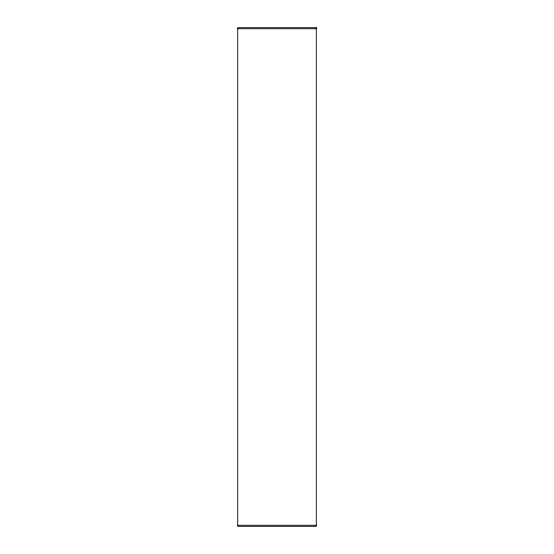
<?xml version="1.0" encoding="UTF-8"?>
<svg xmlns="http://www.w3.org/2000/svg" width="554" height="554" viewBox="0 0 554 554"><rect width="100%" height="100%" fill="white"/><g stroke="black" fill="none" stroke-linecap="round" stroke-linejoin="round"><path stroke-width="0.83" d="M237.721 28.746L316.279 28.746M237.721 525.254L316.279 525.254M316.279 27.7L237.721 27.7L237.721 526.3L316.279 526.3L316.279 27.7"/></g></svg>
